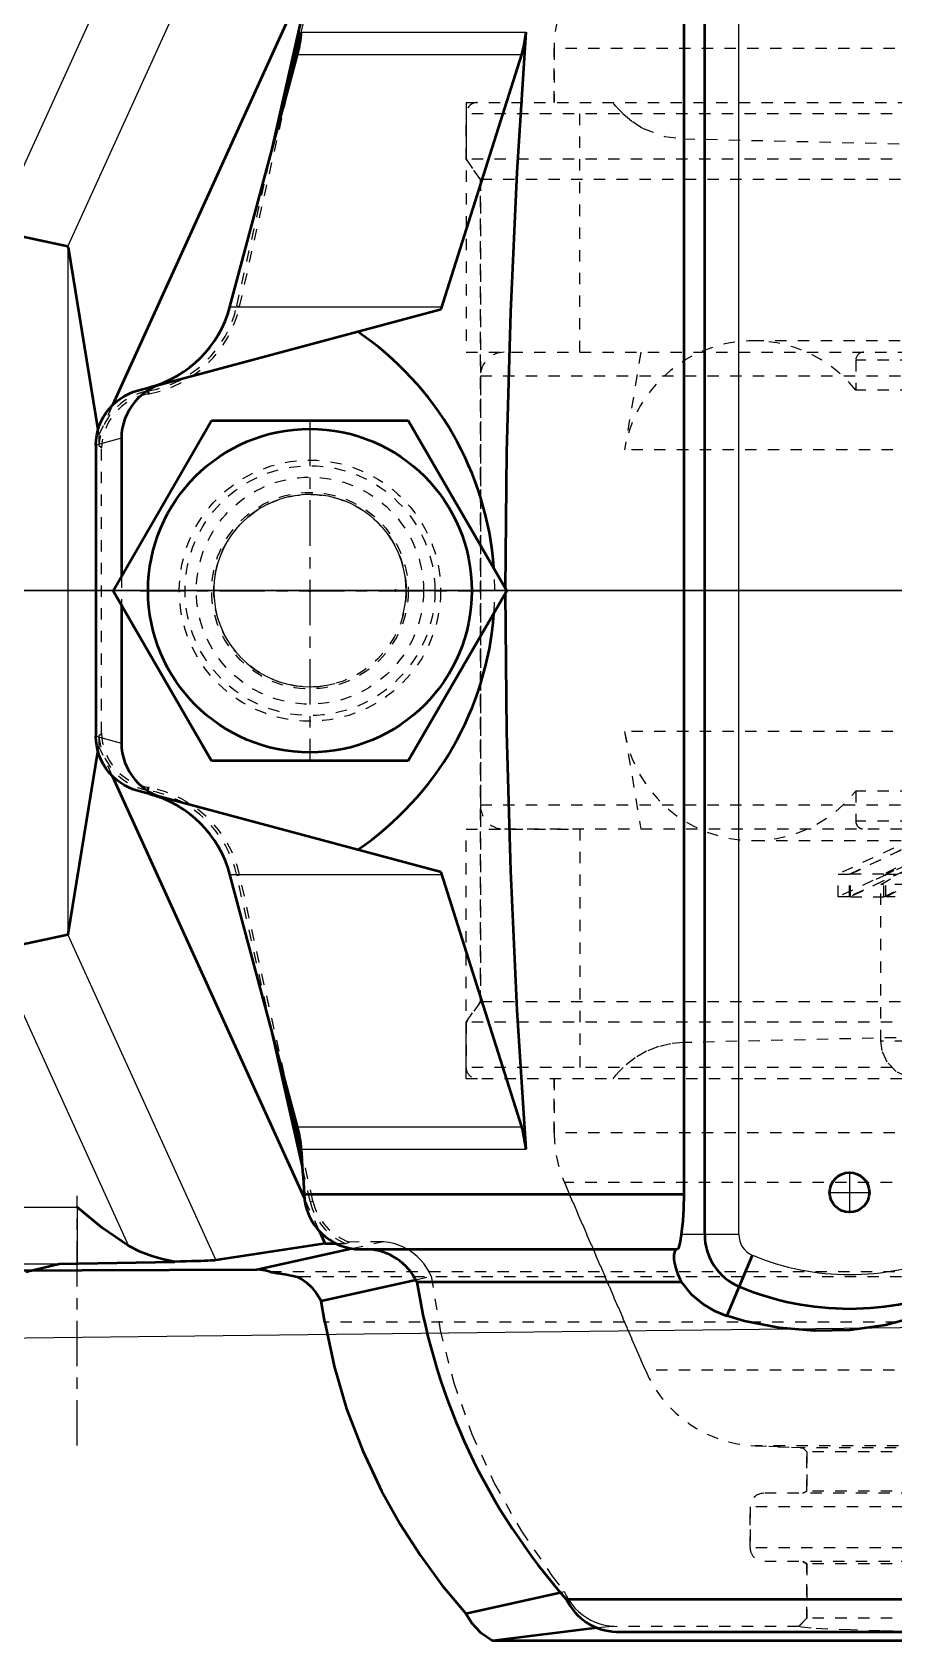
# Model space of a CAD drawing. Header units: millimetres. Extents: x 29178 to 37588, y 1365 to 7305.
# Drawn here: x 30956.5 to 31032.4, y 3905.9 to 4047.6 of the extents above; entities that cross this region are included whole.
import ezdxf

# ---------------------------------------------------------------- set-up
doc = ezdxf.new("R2010")
doc.units = ezdxf.units.MM
doc.linetypes.add('CENTER', pattern=[7, 4, -1, 1, -1])
doc.linetypes.add('Dashed', pattern=[2, 1, -1])
for name, color, linetype, lineweight in [('2d ConnectionPoints', 7, 'Continuous', 50), ('AM_0', 7, 'Continuous', 50), ('AM_4', 3, 'Continuous', 25), ('AM_5', 3, 'Continuous', 25), ('AM_7', 7, 'CENTER', 25), ('AM_9', 6, 'Dashed', 25)]:
    doc.layers.add(name, color=color, linetype=linetype, lineweight=lineweight)

# ---------------------------------------------------------------- blocks, each defined once
blk = doc.blocks.new('1_SKF_MBL_24_0_in_SKFSNL5246201224KH3024_4')
at = {"layer": 'AM_9'}
for p, q in [((24.96, 76), (21, 67.5)), ((23, 67.5), (26.96, 76)), ((26.96, 76), (24.96, 76)), ((24.96, 75.01), (24.96, 76)), ((26.96, 76), (26.96, 75.01)), ((21, 66.51), (24.96, 75.01)), ((21, 66.65), (24.96, 74.92)), ((26.96, 75.01), (23, 66.51)), ((26.96, 74.92), (23, 66.65)), ((26.96, 75.01), (24.96, 75.01)), ((26.96, 74.92), (24.96, 74.92)), ((24.96, 74.92), (24.96, 71.97)), ((26.96, 71.97), (26.96, 74.92)), ((23.41, 72.66), (21, 67.5)), ((25.41, 72.66), (23, 67.5)), ((24.96, 71.97), (21, 63.7)), ((24.96, 71.79), (21, 63.98)), ((23, 63.7), (26.96, 71.97)), ((23, 63.98), (26.96, 71.79)), ((26.96, 71.97), (24.96, 71.97)), ((24.96, 66.97), (24.96, 71.79)), ((26.96, 71.79), (24.96, 71.79)), ((26.96, 71.79), (26.96, 66.97)), ((23, 67.5), (21, 67.5)), ((21, 59.16), (24.96, 66.97)), ((21, 59.57), (24.96, 66.71)), ((23, 66.65), (21, 66.65)), ((23, 67.5), (23, -67.5)), ((26.96, 66.97), (23, 59.16)), ((26.96, 66.71), (23, 59.57)), ((26.96, 66.97), (24.96, 66.97)), ((26.96, 66.71), (24.96, 66.71)), ((24.96, 66.71), (24.96, 60.14)), ((26.96, 60.14), (26.96, 66.71)), ((23, 66.51), (21, 66.51)), ((23, 63.98), (21, 63.98)), ((23, 63.7), (21, 63.7)), ((24.96, 60.14), (21, 53)), ((23, 60), (21, 60)), ((24.96, 59.8), (21, 53.53)), ((23, 59.57), (21, 59.57)), ((23, 53), (26.96, 60.14)), ((23, 53.53), (26.96, 59.8)), ((26.96, 60.14), (24.96, 60.14)), ((24.96, 51.68), (24.96, 59.8)), ((26.96, 59.8), (24.96, 59.8)), ((26.96, 59.8), (26.96, 51.68)), ((23, 59.16), (21, 59.16)), ((23, 53.53), (21, 53.53)), ((23, 53), (21, 53)), ((21, 45.4), (24.96, 51.68)), ((21, 46.03), (24.96, 51.27)), ((26.96, 51.68), (23, 45.4)), ((26.96, 51.27), (23, 46.03)), ((26.96, 51.68), (24.96, 51.68)), ((26.96, 51.27), (24.96, 51.27)), ((24.96, 51.27), (24.96, 41.8)), ((26.96, 41.8), (26.96, 51.27)), ((23, 46.03), (21, 46.03)), ((23, 45.4), (21, 45.4)), ((24.96, 41.8), (21, 36.56)), ((24.96, 41.34), (21, 37.28)), ((23, 36.56), (26.96, 41.8)), ((23, 37.28), (26.96, 41.34)), ((26.96, 41.8), (24.96, 41.8)), ((24.96, 30.78), (24.96, 41.34)), ((26.96, 41.34), (24.96, 41.34)), ((26.96, 41.34), (26.96, 30.78)), ((23, 37.28), (21, 37.28)), ((23, 36.56), (21, 36.56)), ((21, 26.72), (24.96, 30.78)), ((21, 27.51), (24.96, 30.28)), ((26.96, 30.78), (23, 26.72)), ((26.96, 30.28), (23, 27.51)), ((26.96, 30.78), (24.96, 30.78)), ((26.96, 30.28), (24.96, 30.28)), ((24.96, 30.28), (24.96, 18.93)), ((26.96, 18.93), (26.96, 30.28)), ((23, 27.51), (21, 27.51)), ((23, 26.72), (21, 26.72)), ((24.96, 18.93), (21, 16.16)), ((23, 16.16), (26.96, 18.93)), ((26.96, 18.93), (24.96, 18.93)), ((24.96, 18.39), (21, 16.98)), ((23, 16.98), (26.96, 18.39)), ((24.96, 6.55), (24.96, 18.39)), ((26.96, 18.39), (24.96, 18.39)), ((26.96, 18.39), (26.96, 6.55)), ((23, 16.98), (21, 16.98)), ((23, 16.16), (21, 16.16)), ((23, 7), (21, 7)), ((21, 5.15), (24.96, 6.55)), ((21, 6), (26.96, 6)), ((26.96, 6.55), (23, 5.15)), ((26.96, 6.55), (24.96, 6.55)), ((24.96, 6), (24.96, -6)), ((26.96, -6), (26.96, 6)), ((23, 5.15), (21, 5.15)), ((24.96, -6.55), (21, -5.15)), ((23, -5.15), (21, -5.15)), ((23, -5.15), (26.96, -6.55)), ((26.96, -6), (21, -6)), ((21, -7), (23, -7)), ((24.96, -18.39), (24.96, -6.55)), ((26.96, -6.55), (24.96, -6.55)), ((26.96, -6.55), (26.96, -18.39)), ((23, -16.16), (21, -16.16)), ((21, -16.16), (24.96, -18.93)), ((23, -16.98), (21, -16.98)), ((21, -16.98), (24.96, -18.39)), ((26.96, -18.93), (23, -16.16)), ((26.96, -18.39), (23, -16.98)), ((26.96, -18.39), (24.96, -18.39)), ((24.96, -18.93), (24.96, -30.28)), ((26.96, -18.93), (24.96, -18.93)), ((26.96, -30.28), (26.96, -18.93)), ((23, -26.72), (21, -26.72)), ((24.96, -30.78), (21, -26.72)), ((23, -26.72), (26.96, -30.78)), ((23, -27.51), (21, -27.51)), ((24.96, -30.28), (21, -27.51)), ((23, -27.51), (26.96, -30.28)), ((26.96, -30.28), (24.96, -30.28)), ((24.96, -41.34), (24.96, -30.78)), ((26.96, -30.78), (24.96, -30.78)), ((26.96, -30.78), (26.96, -41.34)), ((23, -36.56), (21, -36.56)), ((21, -36.56), (24.96, -41.8)), ((26.96, -41.8), (23, -36.56)), ((23, -37.28), (21, -37.28)), ((21, -37.28), (24.96, -41.34)), ((26.96, -41.34), (23, -37.28)), ((26.96, -41.34), (24.96, -41.34)), ((24.96, -41.8), (24.96, -51.27)), ((26.96, -41.8), (24.96, -41.8)), ((26.96, -51.27), (26.96, -41.8)), ((23, -45.4), (21, -45.4)), ((24.96, -51.68), (21, -45.4)), ((23, -46.03), (21, -46.03)), ((24.96, -51.27), (21, -46.03)), ((23, -45.4), (26.96, -51.68)), ((23, -46.03), (26.96, -51.27)), ((26.96, -51.27), (24.96, -51.27)), ((26.96, -51.68), (24.96, -51.68)), ((24.96, -59.8), (24.96, -51.68)), ((26.96, -51.68), (26.96, -59.8)), ((21, -53), (24.96, -60.14)), ((23, -53), (21, -53)), ((23, -53.53), (21, -53.53)), ((21, -53.53), (24.96, -59.8)), ((26.96, -60.14), (23, -53)), ((26.96, -59.8), (23, -53.53)), ((24.96, -66.97), (21, -59.16)), ((23, -59.16), (21, -59.16)), ((23, -59.16), (26.96, -66.97)), ((23, -59.57), (21, -59.57)), ((24.96, -66.71), (21, -59.57)), ((21, -60), (23, -60)), ((23, -59.57), (26.96, -66.71)), ((26.96, -59.8), (24.96, -59.8)), ((26.96, -60.14), (24.96, -60.14)), ((24.96, -60.14), (24.96, -66.71)), ((26.96, -66.71), (26.96, -60.14)), ((21, -63.7), (24.96, -71.97)), ((23, -63.7), (21, -63.7)), ((26.96, -71.97), (23, -63.7)), ((23, -63.98), (21, -63.98)), ((21, -63.98), (24.96, -71.79)), ((26.96, -71.79), (23, -63.98)), ((23, -66.51), (21, -66.51)), ((24.96, -75.01), (21, -66.51)), ((23, -66.51), (26.96, -75.01)), ((23, -66.65), (21, -66.65)), ((24.96, -74.92), (21, -66.65)), ((21, -67.5), (24.96, -76)), ((21, -67.5), (23.41, -72.66)), ((23, -67.5), (21, -67.5)), ((23, -66.65), (26.96, -74.92)), ((23, -67.5), (26.96, -76)), ((25.41, -72.66), (23, -67.5)), ((26.96, -66.71), (24.96, -66.71)), ((26.96, -66.97), (24.96, -66.97)), ((24.96, -71.79), (24.96, -66.97)), ((26.96, -66.97), (26.96, -71.79)), ((26.96, -71.79), (24.96, -71.79)), ((26.96, -71.97), (24.96, -71.97)), ((24.96, -71.97), (24.96, -74.92)), ((26.96, -74.92), (26.96, -71.97)), ((26.96, -74.92), (24.96, -74.92)), ((26.96, -75.01), (24.96, -75.01)), ((24.96, -76), (24.96, -75.01)), ((26.96, -75.01), (26.96, -76)), ((26.96, -76), (24.96, -76))]:
    blk.add_line(p, q, dxfattribs=at)
blk = doc.blocks.new('2_SKF_KML_24_0_in_SKFSNL5246201224KH3024_4')
at = {"layer": 'AM_5'}
for p, q in [((23, 60), (43, 60)), ((23, -60), (43, -60))]:
    blk.add_line(p, q, dxfattribs=at)
at = {"layer": 'AM_9'}
for p, q in [((23.01, 67.25), (25.89, 72.25)), ((25.89, 72.25), (39.67, 72.25)), ((25.89, 72.25), (25.89, 6)), ((39.67, 72.25), (39.67, 6)), ((23, 67.25), (43, 67.25)), ((23, 67.25), (23, 6)), ((24.08, 58.92), (23, 60)), ((43, 60), (41.92, 58.92)), ((41.92, 58.92), (24.08, 58.92)), ((24.08, 58.92), (24.08, -58.92)), ((41.92, 58.92), (41.92, -58.92)), ((23.01, 6), (23, 5.79)), ((43, 6), (26.96, 6)), ((23, -5.79), (23.01, -6)), ((23, -6), (23, -67.25)), ((25.89, -6), (25.89, -72.25)), ((26.96, -6), (43, -6)), ((39.67, -6), (39.67, -72.25)), ((23, -60), (24.08, -58.92)), ((24.08, -58.92), (41.92, -58.92)), ((41.92, -58.92), (43, -60)), ((43, -67.25), (23, -67.25)), ((25.89, -72.25), (23.01, -67.25)), ((39.67, -72.25), (25.89, -72.25))]:
    blk.add_line(p, q, dxfattribs=at)
for points in [[(39.67, 72.25), (39.9, 72.24), (40.58, 72.12), (41.59, 71.64), (42.38, 70.85), (42.87, 69.84), (43, 68.91)], [(43, -68.91), (42.85, -69.89), (42.34, -70.9), (41.53, -71.68), (40.51, -72.14), (39.67, -72.25)]]:
    blk.add_lwpolyline(points, dxfattribs=at)
blk = doc.blocks.new('4_FRB_22_215_location_rng_1_0_in_SKFSNL5246201224KH3024_4')
at = {"layer": 'AM_9'}
for p, q in [((43, 108.75), (21, 108.75)), ((21, 108.75), (21, -54.375)), ((43, 108.75), (43, -54.375)), ((43, 98.75), (21, 98.75)), ((21, -49.375), (43, -49.375)), ((43, -54.375), (21, -54.375)), ((21, -108.75), (21, -98.75)), ((21, -98.75), (43, -98.75)), ((43, -108.75), (21, -108.75)), ((43, -107.75), (43, -108.75))]:
    blk.add_line(p, q, dxfattribs=at)
blk = doc.blocks.new('5_FRB_22_215_location_rng_2_0_in_SKFSNL5246201224KH3024_4')
at = {"layer": 'AM_9'}
for p, q in [((-43, -108.75), (-43, 108.75)), ((-21, 108.75), (-43, 108.75)), ((-21, -108.75), (-21, 108.75)), ((-21, 98.75), (-43, 98.75)), ((-21, -49.375), (-43, -49.375)), ((-43, -54.375), (-21, -54.375)), ((-21, -98.75), (-43, -98.75)), ((-43, -108.75), (-21, -108.75))]:
    blk.add_line(p, q, dxfattribs=at)
blk = doc.blocks.new('6_1224_KM_simple_0_in_SKFSNL5246201224KH3024_4')
at = {"layer": 'AM_9'}
for p, q in [((-18.9, 107.5), (-18.9, -107.5)), ((18.9, 107.5), (-18.9, 107.5)), ((18.9, 107.5), (18.9, -107.5)), ((-12.4, 94.81), (-21, 93.37)), ((-12.4, 94.81), (-12.4, -94.81)), ((12.4, 94.81), (12.4, -94.81)), ((21, 93.37), (12.4, 94.81)), ((-22.01, 83.46), (-22.01, -83.46)), ((22.01, -83.46), (22.01, 83.46)), ((-20.3, 74.45), (-20.3, -74.45)), ((-17.66, 74.45), (-20.3, 74.45)), ((-17.66, 74.45), (-17.66, -74.45)), ((20.3, 74.45), (17.66, 74.45)), ((17.66, 74.45), (17.66, -74.45)), ((20.3, 74.45), (20.3, -74.45)), ((18.81, 60.09), (-18.99, 61.67)), ((-18.99, 61.67), (-18.99, -61.67)), ((18.81, 60.09), (18.81, -60.09)), ((21, -54.38), (21, -105.4)), ((-18.99, -61.67), (18.81, -60.09)), ((-20.3, -74.45), (-17.66, -74.45)), ((17.66, -74.45), (20.3, -74.45)), ((-21, -93.37), (-12.4, -94.81)), ((12.4, -94.81), (21, -93.37)), ((-18.9, -107.5), (18.9, -107.5))]:
    blk.add_line(p, q, dxfattribs=at)
for centre, radius, start, end in [((-18.9, 105.4), 2.1, 90, 180), ((18.9, 105.4), 2.1, 360, 90), ((-10.5, 83.46), 11.51, 99.4996, 231.5166), ((10.5, 83.46), 11.51, 308.4834, 80.5004), ((-20.3, 73.75), 0.7, 90, 180), ((20.3, 73.75), 0.7, 0, 90), ((-18.9, 63.76), 2.1, 180, 267.6141), ((18.9, 62.19), 2.1, 267.6141, 0), ((18.9, -62.19), 2.1, 0, 92.3859), ((-18.9, -63.76), 2.1, 92.3859, 180), ((-10.5, -83.46), 11.51, 128.4834, 260.5004), ((-20.3, -73.75), 0.7, 180, 270), ((10.5, -83.46), 11.51, 279.4996, 51.5166), ((20.3, -73.75), 0.7, 270, 360), ((-18.9, -105.4), 2.1, 180, 270), ((18.9, -105.4), 2.1, 270, 0)]:
    blk.add_arc(centre, radius, start, end, dxfattribs=at)
blk = doc.blocks.new('9_M_20x110_20x110_001_2_0_in_SKFSNL5246201224KH3024_4')
at = {"layer": 'AM_0'}
for p, q in [((-15, -113.84), (0, -105.18)), ((0, -105.18), (15, -113.84)), ((-15, -131.16), (-15, -113.84)), ((15, -113.84), (15, -131.16)), ((0, -139.82), (-15, -131.16)), ((15, -131.16), (0, -139.82))]:
    blk.add_line(p, q, dxfattribs=at)
blk.add_circle((0, -122.5), 14.25, dxfattribs=at)
at = {"layer": 'AM_5'}
blk.add_arc((0, -122.5), 8.47, 75, 15, dxfattribs=at)
at = {"layer": 'AM_7'}
for p, q in [((0, -137.46), (0, -107.54)), ((-14.96, -122.5), (14.96, -122.5))]:
    blk.add_line(p, q, dxfattribs=at)
at = {"layer": 'AM_9'}
for radius in [10, 8.47]:
    blk.add_circle((0, -122.5), radius, dxfattribs=at)
blk = doc.blocks.new('10_SNL_524_620_CAP_0_in_SKFSNL5246201224KH3024_4')
at = {"layer": 'AM_0'}
for p, q in [((91.7, -95.54), (91.7, 95.54)), ((88.82, -99.94), (88.82, -6.81)), ((63.9, -85.81), (58.53, -83.53)), ((56.71, -87.75), (-56.71, -87.75)), ((53.16, -89.56), (-53.16, -89.56)), ((53.16, -123.01), (53.16, -89.56)), ((58.01, -118.01), (58.01, -90.19)), ((60.88, -113.09), (60.88, -89.78)), ((-24.8, -110.94), (-47.22, -103.85)), ((47.22, -103.85), (24.8, -110.94)), ((-17.64, -137.64), (-24.8, -110.94)), ((24.8, -110.94), (17.64, -137.64)), ((-24.99, -129.55), (-47.22, -123.59)), ((47.22, -123.59), (24.99, -129.55)), ((-13.42, -139.09), (-1.26, -139.09)), ((1.26, -139.09), (13.42, -139.09)), ((-12.81, -141.35), (12.81, -141.35))]:
    blk.add_line(p, q, dxfattribs=at)
for points in [[(62.31, -64.86), (63.74, -68.31), (64.68, -71.83), (65.12, -74.97), (65.2, -78.07), (64.93, -81.2), (64.33, -84.24), (63.88, -85.8)], [(63.9, -85.81), (63.47, -86.86), (62.85, -87.89), (62.01, -88.87), (60.88, -89.78)], [(56.71, -89.79), (56.18, -89.72), (55.51, -89.65), (54.42, -89.59), (53.16, -89.56)], [(58, -90.18), (57.87, -90.02), (57.47, -89.91), (56.71, -89.79)], [(58, -90.24), (58.1, -90.36), (58.47, -90.46), (58.88, -90.46), (59.23, -90.41), (59.7, -90.3), (60.15, -90.14), (60.66, -89.9), (60.88, -89.78)], [(-47.22, -103.85), (-47.78, -103.69), (-49.19, -103.47)], [(-0.17, -105.28), (-12.2, -105.17), (-24.53, -104.83), (-36.86, -104.26), (-49.19, -103.47)], [(49.19, -103.47), (36.95, -104.26), (24.69, -104.82), (12.42, -105.16), (0.17, -105.28)], [(49.19, -103.47), (47.68, -103.72), (47.22, -103.85)], [(-18.25, -135.39), (-18.12, -135.8), (-17.95, -136.21), (-17.75, -136.59), (-17.51, -136.96), (-17.25, -137.31), (-16.95, -137.63), (-16.63, -137.92), (-16.29, -138.19), (-15.92, -138.42), (-15.53, -138.63), (-15.13, -138.79), (-14.71, -138.92), (-14.29, -139.02), (-13.85, -139.08), (-13.42, -139.09), (-13.42, -139.09)], [(13.42, -139.09), (13.85, -139.08), (14.29, -139.02), (14.71, -138.92), (15.13, -138.79), (15.53, -138.63), (15.92, -138.42), (16.29, -138.19), (16.63, -137.92), (16.95, -137.63), (17.25, -137.31), (17.51, -136.96), (17.75, -136.59), (17.95, -136.21), (18.12, -135.8), (18.25, -135.39), (18.25, -135.39)], [(-12.81, -141.35), (-13.25, -141.33), (-13.68, -141.27), (-14.11, -141.18), (-14.52, -141.05), (-14.93, -140.88), (-15.31, -140.68), (-15.68, -140.45), (-16.03, -140.18), (-16.35, -139.88), (-16.64, -139.56), (-16.91, -139.22), (-17.14, -138.85), (-17.35, -138.46), (-17.51, -138.06), (-17.64, -137.64), (-17.64, -137.64)], [(17.64, -137.64), (17.51, -138.06), (17.35, -138.46), (17.14, -138.85), (16.91, -139.22), (16.64, -139.56), (16.35, -139.88), (16.03, -140.18), (15.68, -140.44), (15.31, -140.68), (14.93, -140.88), (14.52, -141.05), (14.11, -141.18), (13.68, -141.27), (13.25, -141.33), (12.81, -141.35), (12.81, -141.35)]]:
    blk.add_lwpolyline(points, dxfattribs=at)
blk.add_circle((53, -75), 1.75, dxfattribs=at)
for centre, radius, start, end in [((38.09, -75), 25.15, 337.3029, 22.6971), ((56.71, -82.76), 4.99, 270, 337), ((86.67, -95.39), 5.03, 295.2051, 358.2516), ((52.37, -58.75), 55, 278.9011, 311.5092), ((0, -133.84), 27.61, 94.1587, 145.7637), ((0, -133.84), 27.61, 34.2363, 85.8389), ((63.01, -117.63), 5.01, 115.2051, 177.44), ((53, -118.01), 5.01, 271.847, 0), ((0, 670.88), 795.67, 273.54419, 273.83062), ((-49.81, -133.25), 10, 75, 86.4558), ((49.81, -133.25), 10, 93.5442, 105), ((-27.58, -139.2), 10, 15, 75), ((27.58, -139.2), 10, 105, 165)]:
    blk.add_arc(centre, radius, start, end, dxfattribs=at)
at = {"layer": 'AM_4'}
for p, q in [((56.71, -84.75), (-56.71, -84.75)), ((56.71, -84.75), (56.71, -89.79)), ((-49.19, -123.27), (-49.19, -103.47)), ((-47.22, -123.59), (-47.22, -103.85)), ((47.22, -123.59), (47.22, -103.85)), ((49.19, -123.27), (49.19, -103.47)), ((-24.99, -129.55), (-24.99, -110.87)), ((24.99, -129.55), (24.99, -110.87)), ((-13.42, -139.09), (-12.81, -141.35)), ((12.81, -141.35), (13.42, -139.09))]:
    blk.add_line(p, q, dxfattribs=at)
for centre, radius, start, end in [((38.09, -75), 22.15, 337.3439, 22.6561), ((56.71, -82.76), 1.99, 270, 337)]:
    blk.add_arc(centre, radius, start, end, dxfattribs=at)
at = {"layer": 'AM_7'}
for p, q in [((53, -76.84), (53, -73.16)), ((51.16, -75), (54.84, -75))]:
    blk.add_line(p, q, dxfattribs=at)
at = {"layer": 'AM_9'}
for p, q in [((-42, 108.75), (-42, -108.75)), ((-38, 108.75), (-38, -108.75)), ((38, 108.75), (38, -108.75)), ((42, 108.75), (42, -108.75)), ((-36.21, 107.5), (-36.21, -107.5)), ((36.21, 107.5), (36.21, -107.5)), ((-47.76, 101), (-47.76, -101)), ((47.76, 101), (47.76, -101)), ((68.67, 92.97), (68.67, -92.97)), ((80.7, 83.75), (80.7, -83.75)), ((84.3, 83.75), (84.3, -83.75)), ((75.32, 83.32), (75.32, -83.32)), ((79.5, 82.55), (79.5, -82.55)), ((85.5, 82.55), (85.5, -82.55)), ((75.5, 79.1), (75.5, -79.1)), ((75.85, 78.75), (75.85, -78.75)), ((79.3, 78.75), (79.3, -78.75)), ((85.7, 78.75), (85.7, -78.75)), ((90.5, 78.75), (90.5, -78.75)), ((52.12, 70.74), (52.12, -100.1)), ((43, -54.38), (43, -107.75)), ((75.32, -83.32), (75.5, -79.1)), ((75.5, -79.1), (75.85, -78.75)), ((75.85, -78.75), (79.3, -78.75)), ((79.3, -78.75), (79.5, -79.1)), ((85.5, -79.1), (85.7, -78.75)), ((85.7, -78.75), (90.5, -78.75)), ((90.5, -78.75), (91.89, -80.14)), ((80.7, -83.75), (84.3, -83.75)), ((58, -117.92), (58, -90.18)), ((58, -90.18), (58, -90.21)), ((58, -117.71), (58, -90.21)), ((58, -90.21), (58, -90.22)), ((58, -90.22), (58, -90.24)), ((58, -90.29), (58, -117.63)), ((52.12, -100.1), (68.67, -92.97)), ((-47.76, -101), (-43, -101)), ((43, -101), (47.76, -101)), ((0.17, -105.28), (-0.17, -105.28)), ((-38, -108.75), (-36.21, -107.5)), ((-36.21, -107.5), (36.21, -107.5)), ((36.21, -107.5), (38, -108.75)), ((-42, -108.75), (-38, -108.75)), ((38, -108.75), (42, -108.75)), ((58, -117.71), (58, -117.92)), ((-1.26, -139.09), (1.26, -139.09))]:
    blk.add_line(p, q, dxfattribs=at)
blk.add_circle((0, -122.5), 11, dxfattribs=at)
for centre, radius, start, end in [((64.31, -82.85), 11.02, 293.3071, 357.5572), ((80.7, -82.55), 1.2, 180, 270), ((84.3, -82.55), 1.2, 270, 0), ((-47.76, -89.98), 11.02, 246.6929, 270), ((47.76, -89.98), 11.02, 270, 293.3071), ((0, -133.84), 27.61, 85.8389, 94.1587), ((-42, -107.75), 1, 180, 270), ((42, -107.75), 1, 270, 0), ((63.01, -117.63), 5.01, 177.44, 180.9706), ((53, -118.01), 5.01, 0, 0.9706)]:
    blk.add_arc(centre, radius, start, end, dxfattribs=at)
blk = doc.blocks.new('11_SNL_524_620_BASE_0_in_SKFSNL5246201224KH3024_4')
at = {"layer": 'AM_0'}
for p, q in [((92.5, 106.39), (92.5, -106.39)), ((91.36, -97.23), (92.5, -106.39)), ((90.08, -108.79), (88.23, -100.46)), ((62.55, -121.52), (60.69, -113.18)), ((59.8, -127.19), (57.94, -118.83)), ((57.51, -121.17), (57.5, -120.19)), ((57.51, -121.17), (56.41, -121.67)), ((57.51, -121.17), (58.98, -130.79)), ((64.42, -121.2), (62.55, -121.52)), ((-53.51, -122.99), (-16.35, -139.89)), ((-38.66, -125.88), (-50.71, -123.17)), ((53.51, -122.99), (16.35, -139.89)), ((50.71, -123.17), (38.66, -125.88)), ((-44.47, -124.33), (-49.17, -123.27)), ((49.17, -123.27), (44.47, -124.33)), ((60, -188), (59.8, -127.19)), ((59.3, -144.58), (59.1, -134.39)), ((-30.25, -143.79), (-14.19, -141.16)), ((30.25, -143.79), (14.19, -141.16)), ((-30.31, -143.83), (-31.71, -150.29)), ((-30.25, -143.79), (-30.31, -143.83)), ((30.25, -143.79), (30.31, -143.83)), ((30.31, -143.83), (31.71, -150.29)), ((60, -147.52), (59.3, -144.58))]:
    blk.add_line(p, q, dxfattribs=at)
for points in [[(90.08, -108.79), (90.94, -108.26), (91.72, -107.53), (92.5, -106.39)], [(64.42, -121.2), (68.31, -120.37), (72.05, -119.27), (75.77, -117.85), (79.29, -116.2), (82.22, -114.56), (84.97, -112.78), (87.61, -110.85), (90.08, -108.79)], [(60.45, -123.59), (60.64, -123.21), (60.94, -122.8), (61.37, -122.34), (61.89, -121.91), (62.55, -121.52)], [(60, -126), (60.1, -125.38), (60.21, -124.71), (60.36, -124.01), (60.45, -123.59)], [(60, -126), (59.89, -126.43), (59.82, -126.86), (59.8, -127.19)], [(58.98, -130.79), (58.99, -130.89), (59, -131.03), (59.01, -131.23), (59.03, -131.48), (59.04, -131.78), (59.05, -132.12), (59.06, -132.51), (59.07, -132.93), (59.08, -133.4), (59.09, -133.9), (59.1, -134.39)], [(59.1, -134.39), (58.91, -135.39), (58.62, -136.42), (58.22, -137.46), (57.71, -138.47)], [(57.71, -138.47), (56.11, -140.79), (54.31, -142.99), (54.3, -143)]]:
    blk.add_lwpolyline(points, dxfattribs=at)
at = {"layer": 'AM_4'}
for p, q in [((-30.31, -143.83), (-58.98, -130.79)), ((30.31, -143.83), (58.98, -130.79)), ((-31.71, -150.29), (-57.71, -138.47)), ((31.71, -150.29), (57.71, -138.47)), ((54.3, -184.65), (54.3, -143)), ((54.3, -143), (59.28, -143)), ((30.25, -143.79), (-30.25, -143.79)), ((59.3, -186.72), (59.3, -144.58))]:
    blk.add_line(p, q, dxfattribs=at)
at = {"layer": 'AM_7'}
blk.add_line((75.3, -143), (53.3, -143), dxfattribs=at)
at = {"layer": 'AM_9'}
for p, q in [((60.45, 123.59), (60.45, -123.59)), ((64.42, 121.2), (64.42, -121.2)), ((60, -1), (60, -126)), ((-39.8, -89.63), (-39.1, -58.89)), ((39.1, -58.89), (39.8, -89.63)), ((75.5, -79.1), (75.32, -83.32)), ((75.85, -78.75), (75.5, -79.1)), ((79.3, -78.75), (75.85, -78.75)), ((79.5, -79.1), (79.3, -78.75)), ((85.7, -78.75), (85.5, -79.1)), ((90.5, -78.75), (85.7, -78.75)), ((91.22, -79.47), (90.5, -78.75)), ((91.22, -79.47), (91.22, -95.48)), ((84.3, -83.75), (80.7, -83.75)), ((68.67, -92.97), (52.12, -100.1)), ((91.22, -95.49), (91.22, -95.48)), ((91.22, -95.49), (91.22, -95.48)), ((88.23, -100.46), (88.15, -100.12)), ((-43, -101), (-47.76, -101)), ((47.76, -101), (43, -101)), ((-36.21, -107.5), (-38, -108.75)), ((36.21, -107.5), (-36.21, -107.5)), ((38, -108.75), (36.21, -107.5)), ((-38, -108.75), (-42, -108.75)), ((42, -108.75), (38, -108.75)), ((60.69, -113.18), (60.39, -111.82)), ((57.94, -118.83), (57.34, -116.17)), ((57.34, -116.17), (57.37, -119.03)), ((57.49, -119.39), (57.37, -119.03)), ((57.5, -120.19), (57.49, -119.39)), ((56.41, -121.67), (53.51, -122.99)), ((-49.17, -123.27), (-53.76, -122.24)), ((53.76, -122.24), (49.17, -123.27)), ((53.81, -122.48), (50.71, -123.17)), ((53.81, -122.48), (53.76, -122.24)), ((-25.02, -128.7), (-44.47, -124.33)), ((44.47, -124.33), (25.02, -128.7)), ((-25.08, -128.94), (-38.66, -125.88)), ((38.66, -125.88), (25.08, -128.94)), ((-25.08, -128.94), (-25.02, -128.7)), ((25.08, -128.94), (25.02, -128.7)), ((-17.58, -136.71), (-17.34, -136.66)), ((-17.56, -136.81), (-17.58, -136.71)), ((-17.56, -136.81), (-17.32, -136.77)), ((-17.32, -136.77), (-17.34, -136.66)), ((17.34, -136.66), (17.32, -136.77)), ((17.56, -136.81), (17.32, -136.77)), ((17.58, -136.71), (17.34, -136.66)), ((17.58, -136.71), (17.56, -136.81)), ((-16.35, -139.89), (-13.72, -141.08)), ((16.35, -139.89), (13.72, -141.08)), ((-14.19, -141.16), (-13.72, -141.08)), ((-13.72, -141.08), (-12.79, -141.08)), ((12.54, -140.85), (-12.54, -140.85)), ((12.79, -141.08), (13.72, -141.08)), ((14.19, -141.16), (13.72, -141.08))]:
    blk.add_line(p, q, dxfattribs=at)
for points in [[(91.89, -56.66), (91.83, -61.3), (91.76, -65.48), (91.69, -69.15), (91.62, -72.3), (91.54, -74.9), (91.47, -76.93), (91.39, -78.38), (91.3, -79.23), (91.22, -79.47), (91.22, -79.47)], [(-42, -94.94), (-41.31, -94.11), (-40.75, -93.23), (-40.01, -91.29), (-39.8, -89.63)], [(39.8, -89.63), (39.9, -90.74), (40.16, -91.81), (40.57, -92.86), (41.14, -93.87), (42, -94.94)], [(-42, -94.94), (-42.37, -95.3), (-42.68, -95.57), (-42.89, -95.74), (-43, -95.81), (-43, -95.82)], [(43, -95.82), (42.99, -95.81), (42.87, -95.72), (42.64, -95.53), (42.35, -95.28), (42, -94.94)], [(88.15, -100.12), (88.55, -99.93), (88.92, -99.71), (89.28, -99.46), (89.61, -99.17), (89.92, -98.86), (90.2, -98.52), (90.45, -98.16), (90.67, -97.78), (90.85, -97.38), (91, -96.97), (91.11, -96.55), (91.18, -96.11), (91.21, -95.68), (91.22, -95.48)], [(91.22, -95.49), (91.26, -96.18), (91.36, -97.23)], [(60.39, -111.82), (65.12, -111.04), (69.77, -109.84), (74.29, -108.24), (78.66, -106.25), (82.84, -103.89), (86.79, -101.17), (88.15, -100.12)], [(60.39, -111.82), (59.99, -112.01), (59.62, -112.23), (59.26, -112.48), (58.93, -112.76), (58.63, -113.07), (58.35, -113.41), (58.1, -113.77), (58.01, -113.93)], [(58.01, -113.93), (57.8, -114.31), (57.64, -114.72), (57.51, -115.13), (57.41, -115.56), (57.36, -115.99), (57.34, -116.17)], [(-12.79, -141.08), (-12.69, -140.96), (-12.54, -140.85)], [(12.54, -140.85), (12.69, -140.96), (12.79, -141.08)]]:
    blk.add_lwpolyline(points, dxfattribs=at)
for radius in [11.5, 8.65]:
    blk.add_circle((0, -122.5), radius, dxfattribs=at)
for centre, radius, start, end in [((64.31, -82.85), 11.02, 293.3071, 357.5572), ((80.7, -82.55), 1.2, 180, 270), ((84.3, -82.55), 1.2, 270, 0), ((-47.76, -89.98), 11.02, 246.6929, 270), ((47.76, -89.98), 11.02, 270, 293.3071), ((-42, -107.75), 1, 180, 270), ((42, -107.75), 1, 270, 360), ((52.66, -117.36), 5, 282.6737, 340.4836), ((52.66, -117.36), 5.24, 282.6737, 337.1676), ((-27.23, -138.51), 10.06, 10.5967, 77.3263), ((27.23, -138.51), 10.06, 102.6737, 169.4033), ((-27.23, -138.51), 9.81, 10.5967, 77.3263), ((27.23, -138.51), 9.81, 102.6737, 169.4033), ((-12.41, -135.85), 5.25, 190.5967, 265.7973), ((-12.41, -135.85), 5, 190.5967, 268.4227), ((12.41, -135.85), 5, 271.5773, 349.4033), ((12.41, -135.85), 5.25, 274.2027, 349.4033)]:
    blk.add_arc(centre, radius, start, end, dxfattribs=at)

msp = doc.modelspace()

# ---------------------------------------------------------------- linework, layer by layer
for p, q in [((31103.52, 3998.42), (30868.31, 3998.42)), ((30873.52, 3998.42), (31333.52, 3998.42)), ((30751.92, 3930.22), (31455.12, 3938.42))]:
    msp.add_line(p, q)
at = {"layer": '2d ConnectionPoints'}
for p in [(30988.52, 3998.42), (30988.52, 3998.42), (30981, 3998.4), (30981, 3998.4)]:
    msp.add_point(p, dxfattribs=at)

# ---------------------------------------------------------------- block references
at = {"rotation": 270}
for name in ['11_SNL_524_620_BASE_0_in_SKFSNL5246201224KH3024_4', '10_SNL_524_620_CAP_0_in_SKFSNL5246201224KH3024_4', '5_FRB_22_215_location_rng_2_0_in_SKFSNL5246201224KH3024_4', '6_1224_KM_simple_0_in_SKFSNL5246201224KH3024_4', '9_M_20x110_20x110_001_2_0_in_SKFSNL5246201224KH3024_4', '4_FRB_22_215_location_rng_1_0_in_SKFSNL5246201224KH3024_4', '1_SKF_MBL_24_0_in_SKFSNL5246201224KH3024_4', '2_SKF_KML_24_0_in_SKFSNL5246201224KH3024_4']:
    msp.add_blockref(name, (31103.5, 3998.4), dxfattribs=at)

doc.saveas('drawing.dxf')
